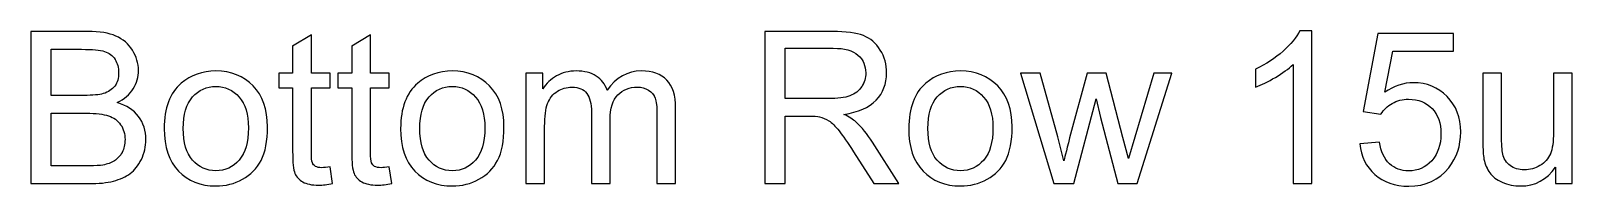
# Model space of a CAD drawing. Header units: millimetres. Extents: x -742 to 1487, y -1115 to 638.
# Drawn here: x 349.5 to 441.6, y -566 to -556.7 of the extents above; entities that cross this region are included whole.
import ezdxf

# ---------------------------------------------------------------- set-up
doc = ezdxf.new("R2010")
doc.units = ezdxf.units.MM
doc.layers.add('Layer 1', color=7, linetype='CONTINUOUS')

msp = doc.modelspace()

# ---------------------------------------------------------------- linework, layer by layer
at = {"layer": 'Layer 1', "color": 250}
for points, knots in [([(349.544, -565.805), (349.544, -565.805), (349.544, -556.712), (349.544, -556.712), (349.544, -556.712), (349.544, -556.712), (352.956, -556.712), (352.956, -556.712), (352.956, -556.712), (353.65, -556.712), (354.207, -556.803), (354.628, -556.987), (354.628, -556.987), (355.047, -557.171), (355.375, -557.455), (355.613, -557.838), (355.613, -557.838), (355.852, -558.219), (355.97, -558.619), (355.97, -559.038), (355.97, -559.038), (355.97, -559.426), (355.864, -559.792), (355.655, -560.135), (355.655, -560.135), (355.445, -560.478), (355.128, -560.755), (354.702, -560.967), (354.702, -560.967), (355.253, -561.128), (355.676, -561.403), (355.97, -561.792), (355.97, -561.792), (356.267, -562.179), (356.415, -562.639), (356.415, -563.168), (356.415, -563.168), (356.415, -563.596), (356.324, -563.991), (356.144, -564.358), (356.144, -564.358), (355.964, -564.724), (355.742, -565.005), (355.477, -565.204), (355.477, -565.204), (355.212, -565.401), (354.88, -565.551), (354.482, -565.653), (354.482, -565.653), (354.082, -565.755), (353.593, -565.805), (353.013, -565.805), (353.013, -565.805), (353.013, -565.805), (349.544, -565.805), (349.544, -565.805)], [0, 0, 0, 0, 0.066667, 0.066667, 0.066667, 0.066667, 0.133333, 0.133333, 0.133333, 0.133333, 0.2, 0.2, 0.2, 0.2, 0.266667, 0.266667, 0.266667, 0.266667, 0.333333, 0.333333, 0.333333, 0.333333, 0.4, 0.4, 0.4, 0.4, 0.466667, 0.466667, 0.466667, 0.466667, 0.533333, 0.533333, 0.533333, 0.533333, 0.6, 0.6, 0.6, 0.6, 0.666667, 0.666667, 0.666667, 0.666667, 0.733333, 0.733333, 0.733333, 0.733333, 0.8, 0.8, 0.8, 0.8, 0.866667, 0.866667, 0.866667, 0.866667, 1, 1, 1, 1]), ([(393.382, -565.805), (393.382, -565.805), (393.382, -556.712), (393.382, -556.712), (393.382, -556.712), (393.382, -556.712), (397.412, -556.712), (397.412, -556.712), (397.412, -556.712), (398.223, -556.712), (398.839, -556.795), (399.26, -556.958), (399.26, -556.958), (399.682, -557.121), (400.018, -557.409), (400.27, -557.821), (400.27, -557.821), (400.522, -558.234), (400.647, -558.691), (400.647, -559.191), (400.647, -559.191), (400.647, -559.836), (400.437, -560.38), (400.02, -560.823), (400.02, -560.823), (399.603, -561.265), (398.96, -561.544), (398.088, -561.665), (398.088, -561.665), (398.407, -561.818), (398.649, -561.97), (398.814, -562.118), (398.814, -562.118), (399.165, -562.44), (399.497, -562.844), (399.809, -563.329), (399.809, -563.329), (399.809, -563.329), (401.381, -565.805), (401.381, -565.805), (401.381, -565.805), (401.381, -565.805), (399.878, -565.805), (399.878, -565.805), (399.878, -565.805), (399.878, -565.805), (398.676, -563.913), (398.676, -563.913), (398.676, -563.913), (398.327, -563.365), (398.037, -562.948), (397.81, -562.658), (397.81, -562.658), (397.582, -562.368), (397.379, -562.167), (397.199, -562.05), (397.199, -562.05), (397.021, -561.936), (396.837, -561.856), (396.65, -561.809), (396.65, -561.809), (396.515, -561.782), (396.293, -561.767), (395.982, -561.767), (395.982, -561.767), (395.982, -561.767), (394.589, -561.767), (394.589, -561.767), (394.589, -561.767), (394.589, -561.767), (394.589, -565.805), (394.589, -565.805), (394.589, -565.805), (394.589, -565.805), (393.382, -565.805), (393.382, -565.805)], [0, 0, 0, 0, 0.05, 0.05, 0.05, 0.05, 0.1, 0.1, 0.1, 0.1, 0.15, 0.15, 0.15, 0.15, 0.2, 0.2, 0.2, 0.2, 0.25, 0.25, 0.25, 0.25, 0.3, 0.3, 0.3, 0.3, 0.35, 0.35, 0.35, 0.35, 0.4, 0.4, 0.4, 0.4, 0.45, 0.45, 0.45, 0.45, 0.5, 0.5, 0.5, 0.5, 0.55, 0.55, 0.55, 0.55, 0.6, 0.6, 0.6, 0.6, 0.65, 0.65, 0.65, 0.65, 0.7, 0.7, 0.7, 0.7, 0.75, 0.75, 0.75, 0.75, 0.8, 0.8, 0.8, 0.8, 0.85, 0.85, 0.85, 0.85, 0.9, 0.9, 0.9, 0.9, 1, 1, 1, 1]), ([(426.038, -565.805), (426.038, -565.805), (424.921, -565.805), (424.921, -565.805), (424.921, -565.805), (424.921, -565.805), (424.921, -558.689), (424.921, -558.689), (424.921, -558.689), (424.652, -558.947), (424.298, -559.203), (423.862, -559.46), (423.862, -559.46), (423.426, -559.716), (423.033, -559.908), (422.685, -560.035), (422.685, -560.035), (422.685, -560.035), (422.685, -558.956), (422.685, -558.956), (422.685, -558.956), (423.31, -558.664), (423.856, -558.308), (424.324, -557.889), (424.324, -557.889), (424.792, -557.472), (425.124, -557.068), (425.319, -556.674), (425.319, -556.674), (425.319, -556.674), (426.038, -556.674), (426.038, -556.674), (426.038, -556.674), (426.038, -556.674), (426.038, -565.805), (426.038, -565.805)], [0, 0, 0, 0, 0.1, 0.1, 0.1, 0.1, 0.2, 0.2, 0.2, 0.2, 0.3, 0.3, 0.3, 0.3, 0.4, 0.4, 0.4, 0.4, 0.5, 0.5, 0.5, 0.5, 0.6, 0.6, 0.6, 0.6, 0.7, 0.7, 0.7, 0.7, 0.8, 0.8, 0.8, 0.8, 1, 1, 1, 1]), ([(428.911, -563.418), (428.911, -563.418), (430.079, -563.329), (430.079, -563.329), (430.079, -563.329), (430.166, -563.898), (430.367, -564.326), (430.68, -564.614), (430.68, -564.614), (430.993, -564.899), (431.376, -565.043), (431.827, -565.043), (431.827, -565.043), (432.371, -565.043), (432.826, -564.84), (433.197, -564.436), (433.197, -564.436), (433.565, -564.029), (433.749, -563.492), (433.749, -562.823), (433.749, -562.823), (433.749, -562.186), (433.574, -561.684), (433.22, -561.316), (433.22, -561.316), (432.867, -560.948), (432.399, -560.763), (431.817, -560.763), (431.817, -560.763), (431.455, -560.763), (431.131, -560.846), (430.843, -561.011), (430.843, -561.011), (430.557, -561.176), (430.333, -561.39), (430.168, -561.652), (430.168, -561.652), (430.168, -561.652), (429.114, -561.5), (429.114, -561.5), (429.114, -561.5), (429.114, -561.5), (429.99, -556.826), (429.99, -556.826), (429.99, -556.826), (429.99, -556.826), (434.499, -556.826), (434.499, -556.826), (434.499, -556.826), (434.499, -556.826), (434.499, -557.893), (434.499, -557.893), (434.499, -557.893), (434.499, -557.893), (430.881, -557.893), (430.881, -557.893), (430.881, -557.893), (430.881, -557.893), (430.396, -560.346), (430.396, -560.346), (430.396, -560.346), (430.94, -559.963), (431.512, -559.773), (432.109, -559.773), (432.109, -559.773), (432.9, -559.773), (433.569, -560.048), (434.113, -560.598), (434.113, -560.598), (434.657, -561.149), (434.93, -561.856), (434.93, -562.719), (434.93, -562.719), (434.93, -563.543), (434.691, -564.254), (434.213, -564.853), (434.213, -564.853), (433.631, -565.589), (432.835, -565.958), (431.827, -565.958), (431.827, -565.958), (431.002, -565.958), (430.329, -565.725), (429.806, -565.261), (429.806, -565.261), (429.283, -564.798), (428.985, -564.184), (428.911, -563.418)], [0, 0, 0, 0, 0.043478, 0.043478, 0.043478, 0.043478, 0.086957, 0.086957, 0.086957, 0.086957, 0.130435, 0.130435, 0.130435, 0.130435, 0.173913, 0.173913, 0.173913, 0.173913, 0.217391, 0.217391, 0.217391, 0.217391, 0.26087, 0.26087, 0.26087, 0.26087, 0.304348, 0.304348, 0.304348, 0.304348, 0.347826, 0.347826, 0.347826, 0.347826, 0.391304, 0.391304, 0.391304, 0.391304, 0.434783, 0.434783, 0.434783, 0.434783, 0.478261, 0.478261, 0.478261, 0.478261, 0.521739, 0.521739, 0.521739, 0.521739, 0.565217, 0.565217, 0.565217, 0.565217, 0.608696, 0.608696, 0.608696, 0.608696, 0.652174, 0.652174, 0.652174, 0.652174, 0.695652, 0.695652, 0.695652, 0.695652, 0.73913, 0.73913, 0.73913, 0.73913, 0.782609, 0.782609, 0.782609, 0.782609, 0.826087, 0.826087, 0.826087, 0.826087, 0.869565, 0.869565, 0.869565, 0.869565, 0.913043, 0.913043, 0.913043, 0.913043, 1, 1, 1, 1]), ([(350.751, -560.535), (350.751, -560.535), (352.717, -560.535), (352.717, -560.535), (352.717, -560.535), (353.25, -560.535), (353.633, -560.499), (353.864, -560.429), (353.864, -560.429), (354.171, -560.338), (354.402, -560.186), (354.556, -559.974), (354.556, -559.974), (354.711, -559.762), (354.789, -559.498), (354.789, -559.178), (354.789, -559.178), (354.789, -558.875), (354.717, -558.609), (354.571, -558.38), (354.571, -558.38), (354.427, -558.149), (354.22, -557.991), (353.951, -557.906), (353.951, -557.906), (353.682, -557.821), (353.221, -557.779), (352.569, -557.779), (352.569, -557.779), (352.569, -557.779), (350.751, -557.779), (350.751, -557.779), (350.751, -557.779), (350.751, -557.779), (350.751, -560.535), (350.751, -560.535)], [0, 0, 0, 0, 0.1, 0.1, 0.1, 0.1, 0.2, 0.2, 0.2, 0.2, 0.3, 0.3, 0.3, 0.3, 0.4, 0.4, 0.4, 0.4, 0.5, 0.5, 0.5, 0.5, 0.6, 0.6, 0.6, 0.6, 0.7, 0.7, 0.7, 0.7, 0.8, 0.8, 0.8, 0.8, 1, 1, 1, 1]), ([(367.415, -564.808), (367.415, -564.808), (367.567, -565.795), (367.567, -565.795), (367.567, -565.795), (367.254, -565.86), (366.973, -565.894), (366.727, -565.894), (366.727, -565.894), (366.323, -565.894), (366.01, -565.831), (365.785, -565.702), (365.785, -565.702), (365.563, -565.573), (365.406, -565.405), (365.315, -565.196), (365.315, -565.196), (365.224, -564.986), (365.18, -564.546), (365.18, -563.875), (365.18, -563.875), (365.18, -563.875), (365.18, -560.078), (365.18, -560.078), (365.18, -560.078), (365.18, -560.078), (364.354, -560.078), (364.354, -560.078), (364.354, -560.078), (364.354, -560.078), (364.354, -559.214), (364.354, -559.214), (364.354, -559.214), (364.354, -559.214), (365.18, -559.214), (365.18, -559.214), (365.18, -559.214), (365.18, -559.214), (365.18, -557.584), (365.18, -557.584), (365.18, -557.584), (365.18, -557.584), (366.297, -556.913), (366.297, -556.913), (366.297, -556.913), (366.297, -556.913), (366.297, -559.214), (366.297, -559.214), (366.297, -559.214), (366.297, -559.214), (367.415, -559.214), (367.415, -559.214), (367.415, -559.214), (367.415, -559.214), (367.415, -560.078), (367.415, -560.078), (367.415, -560.078), (367.415, -560.078), (366.297, -560.078), (366.297, -560.078), (366.297, -560.078), (366.297, -560.078), (366.297, -563.938), (366.297, -563.938), (366.297, -563.938), (366.297, -564.258), (366.317, -564.463), (366.357, -564.554), (366.357, -564.554), (366.395, -564.645), (366.458, -564.717), (366.547, -564.772), (366.547, -564.772), (366.636, -564.825), (366.763, -564.853), (366.928, -564.853), (366.928, -564.853), (367.051, -564.853), (367.214, -564.838), (367.415, -564.808)], [0, 0, 0, 0, 0.047619, 0.047619, 0.047619, 0.047619, 0.095238, 0.095238, 0.095238, 0.095238, 0.142857, 0.142857, 0.142857, 0.142857, 0.190476, 0.190476, 0.190476, 0.190476, 0.238095, 0.238095, 0.238095, 0.238095, 0.285714, 0.285714, 0.285714, 0.285714, 0.333333, 0.333333, 0.333333, 0.333333, 0.380952, 0.380952, 0.380952, 0.380952, 0.428571, 0.428571, 0.428571, 0.428571, 0.47619, 0.47619, 0.47619, 0.47619, 0.52381, 0.52381, 0.52381, 0.52381, 0.571429, 0.571429, 0.571429, 0.571429, 0.619048, 0.619048, 0.619048, 0.619048, 0.666667, 0.666667, 0.666667, 0.666667, 0.714286, 0.714286, 0.714286, 0.714286, 0.761905, 0.761905, 0.761905, 0.761905, 0.809524, 0.809524, 0.809524, 0.809524, 0.857143, 0.857143, 0.857143, 0.857143, 0.904762, 0.904762, 0.904762, 0.904762, 1, 1, 1, 1]), ([(370.944, -564.808), (370.944, -564.808), (371.096, -565.795), (371.096, -565.795), (371.096, -565.795), (370.783, -565.86), (370.501, -565.894), (370.256, -565.894), (370.256, -565.894), (369.851, -565.894), (369.538, -565.831), (369.314, -565.702), (369.314, -565.702), (369.091, -565.573), (368.935, -565.405), (368.844, -565.196), (368.844, -565.196), (368.753, -564.986), (368.708, -564.546), (368.708, -563.875), (368.708, -563.875), (368.708, -563.875), (368.708, -560.078), (368.708, -560.078), (368.708, -560.078), (368.708, -560.078), (367.883, -560.078), (367.883, -560.078), (367.883, -560.078), (367.883, -560.078), (367.883, -559.214), (367.883, -559.214), (367.883, -559.214), (367.883, -559.214), (368.708, -559.214), (368.708, -559.214), (368.708, -559.214), (368.708, -559.214), (368.708, -557.584), (368.708, -557.584), (368.708, -557.584), (368.708, -557.584), (369.826, -556.913), (369.826, -556.913), (369.826, -556.913), (369.826, -556.913), (369.826, -559.214), (369.826, -559.214), (369.826, -559.214), (369.826, -559.214), (370.944, -559.214), (370.944, -559.214), (370.944, -559.214), (370.944, -559.214), (370.944, -560.078), (370.944, -560.078), (370.944, -560.078), (370.944, -560.078), (369.826, -560.078), (369.826, -560.078), (369.826, -560.078), (369.826, -560.078), (369.826, -563.938), (369.826, -563.938), (369.826, -563.938), (369.826, -564.258), (369.845, -564.463), (369.885, -564.554), (369.885, -564.554), (369.923, -564.645), (369.987, -564.717), (370.076, -564.772), (370.076, -564.772), (370.165, -564.825), (370.292, -564.853), (370.457, -564.853), (370.457, -564.853), (370.579, -564.853), (370.742, -564.838), (370.944, -564.808)], [0, 0, 0, 0, 0.047619, 0.047619, 0.047619, 0.047619, 0.095238, 0.095238, 0.095238, 0.095238, 0.142857, 0.142857, 0.142857, 0.142857, 0.190476, 0.190476, 0.190476, 0.190476, 0.238095, 0.238095, 0.238095, 0.238095, 0.285714, 0.285714, 0.285714, 0.285714, 0.333333, 0.333333, 0.333333, 0.333333, 0.380952, 0.380952, 0.380952, 0.380952, 0.428571, 0.428571, 0.428571, 0.428571, 0.47619, 0.47619, 0.47619, 0.47619, 0.52381, 0.52381, 0.52381, 0.52381, 0.571429, 0.571429, 0.571429, 0.571429, 0.619048, 0.619048, 0.619048, 0.619048, 0.666667, 0.666667, 0.666667, 0.666667, 0.714286, 0.714286, 0.714286, 0.714286, 0.761905, 0.761905, 0.761905, 0.761905, 0.809524, 0.809524, 0.809524, 0.809524, 0.857143, 0.857143, 0.857143, 0.857143, 0.904762, 0.904762, 0.904762, 0.904762, 1, 1, 1, 1]), ([(394.589, -560.725), (394.589, -560.725), (397.171, -560.725), (397.171, -560.725), (397.171, -560.725), (397.722, -560.725), (398.149, -560.668), (398.458, -560.554), (398.458, -560.554), (398.767, -560.442), (399.002, -560.26), (399.161, -560.008), (399.161, -560.008), (399.322, -559.758), (399.402, -559.487), (399.402, -559.193), (399.402, -559.193), (399.402, -558.763), (399.248, -558.408), (398.936, -558.13), (398.936, -558.13), (398.625, -557.853), (398.134, -557.715), (397.463, -557.715), (397.463, -557.715), (397.463, -557.715), (394.589, -557.715), (394.589, -557.715), (394.589, -557.715), (394.589, -557.715), (394.589, -560.725), (394.589, -560.725)], [0, 0, 0, 0, 0.111111, 0.111111, 0.111111, 0.111111, 0.222222, 0.222222, 0.222222, 0.222222, 0.333333, 0.333333, 0.333333, 0.333333, 0.444444, 0.444444, 0.444444, 0.444444, 0.555556, 0.555556, 0.555556, 0.555556, 0.666667, 0.666667, 0.666667, 0.666667, 0.777778, 0.777778, 0.777778, 0.777778, 1, 1, 1, 1]), ([(357.507, -562.51), (357.507, -561.293), (357.846, -560.391), (358.525, -559.805), (358.525, -559.805), (359.09, -559.318), (359.782, -559.074), (360.597, -559.074), (360.597, -559.074), (361.501, -559.074), (362.242, -559.371), (362.818, -559.963), (362.818, -559.963), (363.391, -560.554), (363.679, -561.373), (363.679, -562.417), (363.679, -562.417), (363.679, -563.263), (363.552, -563.928), (363.298, -564.413), (363.298, -564.413), (363.044, -564.897), (362.674, -565.274), (362.187, -565.543), (362.187, -565.543), (361.702, -565.812), (361.171, -565.945), (360.597, -565.945), (360.597, -565.945), (359.674, -565.945), (358.929, -565.651), (358.36, -565.06), (358.36, -565.06), (357.791, -564.47), (357.507, -563.619), (357.507, -562.51)], [0, 0, 0, 0, 0.1, 0.1, 0.1, 0.1, 0.2, 0.2, 0.2, 0.2, 0.3, 0.3, 0.3, 0.3, 0.4, 0.4, 0.4, 0.4, 0.5, 0.5, 0.5, 0.5, 0.6, 0.6, 0.6, 0.6, 0.7, 0.7, 0.7, 0.7, 0.8, 0.8, 0.8, 0.8, 1, 1, 1, 1]), ([(371.627, -562.51), (371.627, -561.293), (371.966, -560.391), (372.645, -559.805), (372.645, -559.805), (373.211, -559.318), (373.903, -559.074), (374.718, -559.074), (374.718, -559.074), (375.621, -559.074), (376.362, -559.371), (376.938, -559.963), (376.938, -559.963), (377.512, -560.554), (377.799, -561.373), (377.799, -562.417), (377.799, -562.417), (377.799, -563.263), (377.672, -563.928), (377.418, -564.413), (377.418, -564.413), (377.164, -564.897), (376.794, -565.274), (376.307, -565.543), (376.307, -565.543), (375.822, -565.812), (375.291, -565.945), (374.718, -565.945), (374.718, -565.945), (373.795, -565.945), (373.05, -565.651), (372.48, -565.06), (372.48, -565.06), (371.911, -564.47), (371.627, -563.619), (371.627, -562.51)], [0, 0, 0, 0, 0.1, 0.1, 0.1, 0.1, 0.2, 0.2, 0.2, 0.2, 0.3, 0.3, 0.3, 0.3, 0.4, 0.4, 0.4, 0.4, 0.5, 0.5, 0.5, 0.5, 0.6, 0.6, 0.6, 0.6, 0.7, 0.7, 0.7, 0.7, 0.8, 0.8, 0.8, 0.8, 1, 1, 1, 1]), ([(379.11, -565.805), (379.11, -565.805), (379.11, -559.214), (379.11, -559.214), (379.11, -559.214), (379.11, -559.214), (380.113, -559.214), (380.113, -559.214), (380.113, -559.214), (380.113, -559.214), (380.113, -560.145), (380.113, -560.145), (380.113, -560.145), (380.318, -559.824), (380.593, -559.563), (380.936, -559.369), (380.936, -559.369), (381.279, -559.172), (381.669, -559.074), (382.107, -559.074), (382.107, -559.074), (382.594, -559.074), (382.994, -559.176), (383.305, -559.377), (383.305, -559.377), (383.616, -559.58), (383.836, -559.862), (383.963, -560.226), (383.963, -560.226), (384.488, -559.457), (385.168, -559.074), (386.006, -559.074), (386.006, -559.074), (386.662, -559.074), (387.168, -559.254), (387.519, -559.616), (387.519, -559.616), (387.873, -559.978), (388.05, -560.535), (388.05, -561.286), (388.05, -561.286), (388.05, -561.286), (388.05, -565.805), (388.05, -565.805), (388.05, -565.805), (388.05, -565.805), (386.933, -565.805), (386.933, -565.805), (386.933, -565.805), (386.933, -565.805), (386.933, -561.657), (386.933, -561.657), (386.933, -561.657), (386.933, -561.212), (386.895, -560.89), (386.823, -560.694), (386.823, -560.694), (386.751, -560.497), (386.62, -560.34), (386.427, -560.219), (386.427, -560.219), (386.236, -560.099), (386.012, -560.04), (385.756, -560.04), (385.756, -560.04), (385.29, -560.04), (384.905, -560.194), (384.598, -560.501), (384.598, -560.501), (384.291, -560.81), (384.139, -561.303), (384.139, -561.981), (384.139, -561.981), (384.139, -561.981), (384.139, -565.805), (384.139, -565.805), (384.139, -565.805), (384.139, -565.805), (383.021, -565.805), (383.021, -565.805), (383.021, -565.805), (383.021, -565.805), (383.021, -561.528), (383.021, -561.528), (383.021, -561.528), (383.021, -561.032), (382.93, -560.66), (382.748, -560.412), (382.748, -560.412), (382.566, -560.164), (382.268, -560.04), (381.855, -560.04), (381.855, -560.04), (381.542, -560.04), (381.252, -560.122), (380.985, -560.287), (380.985, -560.287), (380.718, -560.452), (380.526, -560.694), (380.405, -561.013), (380.405, -561.013), (380.287, -561.331), (380.227, -561.79), (380.227, -562.389), (380.227, -562.389), (380.227, -562.389), (380.227, -565.805), (380.227, -565.805), (380.227, -565.805), (380.227, -565.805), (379.11, -565.805), (379.11, -565.805)], [0, 0, 0, 0, 0.034483, 0.034483, 0.034483, 0.034483, 0.068966, 0.068966, 0.068966, 0.068966, 0.103448, 0.103448, 0.103448, 0.103448, 0.137931, 0.137931, 0.137931, 0.137931, 0.172414, 0.172414, 0.172414, 0.172414, 0.206897, 0.206897, 0.206897, 0.206897, 0.241379, 0.241379, 0.241379, 0.241379, 0.275862, 0.275862, 0.275862, 0.275862, 0.310345, 0.310345, 0.310345, 0.310345, 0.344828, 0.344828, 0.344828, 0.344828, 0.37931, 0.37931, 0.37931, 0.37931, 0.413793, 0.413793, 0.413793, 0.413793, 0.448276, 0.448276, 0.448276, 0.448276, 0.482759, 0.482759, 0.482759, 0.482759, 0.517241, 0.517241, 0.517241, 0.517241, 0.551724, 0.551724, 0.551724, 0.551724, 0.586207, 0.586207, 0.586207, 0.586207, 0.62069, 0.62069, 0.62069, 0.62069, 0.655172, 0.655172, 0.655172, 0.655172, 0.689655, 0.689655, 0.689655, 0.689655, 0.724138, 0.724138, 0.724138, 0.724138, 0.758621, 0.758621, 0.758621, 0.758621, 0.793103, 0.793103, 0.793103, 0.793103, 0.827586, 0.827586, 0.827586, 0.827586, 0.862069, 0.862069, 0.862069, 0.862069, 0.896552, 0.896552, 0.896552, 0.896552, 0.931034, 0.931034, 0.931034, 0.931034, 1, 1, 1, 1]), ([(401.97, -562.51), (401.97, -561.293), (402.308, -560.391), (402.988, -559.805), (402.988, -559.805), (403.553, -559.318), (404.245, -559.074), (405.06, -559.074), (405.06, -559.074), (405.964, -559.074), (406.705, -559.371), (407.28, -559.963), (407.28, -559.963), (407.854, -560.554), (408.142, -561.373), (408.142, -562.417), (408.142, -562.417), (408.142, -563.263), (408.015, -563.928), (407.761, -564.413), (407.761, -564.413), (407.507, -564.897), (407.136, -565.274), (406.65, -565.543), (406.65, -565.543), (406.165, -565.812), (405.634, -565.945), (405.06, -565.945), (405.06, -565.945), (404.137, -565.945), (403.392, -565.651), (402.823, -565.06), (402.823, -565.06), (402.253, -564.47), (401.97, -563.619), (401.97, -562.51)], [0, 0, 0, 0, 0.1, 0.1, 0.1, 0.1, 0.2, 0.2, 0.2, 0.2, 0.3, 0.3, 0.3, 0.3, 0.4, 0.4, 0.4, 0.4, 0.5, 0.5, 0.5, 0.5, 0.6, 0.6, 0.6, 0.6, 0.7, 0.7, 0.7, 0.7, 0.8, 0.8, 0.8, 0.8, 1, 1, 1, 1]), ([(410.637, -565.805), (410.637, -565.805), (408.646, -559.214), (408.646, -559.214), (408.646, -559.214), (408.646, -559.214), (409.814, -559.214), (409.814, -559.214), (409.814, -559.214), (409.814, -559.214), (410.866, -563.018), (410.866, -563.018), (410.866, -563.018), (410.866, -563.018), (411.239, -564.434), (411.239, -564.434), (411.239, -564.434), (411.253, -564.364), (411.368, -563.911), (411.579, -563.075), (411.579, -563.075), (411.579, -563.075), (412.623, -559.214), (412.623, -559.214), (412.623, -559.214), (412.623, -559.214), (413.768, -559.214), (413.768, -559.214), (413.768, -559.214), (413.768, -559.214), (414.761, -563.041), (414.761, -563.041), (414.761, -563.041), (414.761, -563.041), (415.085, -564.296), (415.085, -564.296), (415.085, -564.296), (415.085, -564.296), (415.463, -563.024), (415.463, -563.024), (415.463, -563.024), (415.463, -563.024), (416.602, -559.214), (416.602, -559.214), (416.602, -559.214), (416.602, -559.214), (417.688, -559.214), (417.688, -559.214), (417.688, -559.214), (417.688, -559.214), (415.62, -565.805), (415.62, -565.805), (415.62, -565.805), (415.62, -565.805), (414.464, -565.805), (414.464, -565.805), (414.464, -565.805), (414.464, -565.805), (413.419, -561.862), (413.419, -561.862), (413.419, -561.862), (413.419, -561.862), (413.154, -560.734), (413.154, -560.734), (413.154, -560.734), (413.154, -560.734), (411.821, -565.805), (411.821, -565.805), (411.821, -565.805), (411.821, -565.805), (410.637, -565.805), (410.637, -565.805)], [0, 0, 0, 0, 0.052632, 0.052632, 0.052632, 0.052632, 0.105263, 0.105263, 0.105263, 0.105263, 0.157895, 0.157895, 0.157895, 0.157895, 0.210526, 0.210526, 0.210526, 0.210526, 0.263158, 0.263158, 0.263158, 0.263158, 0.315789, 0.315789, 0.315789, 0.315789, 0.368421, 0.368421, 0.368421, 0.368421, 0.421053, 0.421053, 0.421053, 0.421053, 0.473684, 0.473684, 0.473684, 0.473684, 0.526316, 0.526316, 0.526316, 0.526316, 0.578947, 0.578947, 0.578947, 0.578947, 0.631579, 0.631579, 0.631579, 0.631579, 0.684211, 0.684211, 0.684211, 0.684211, 0.736842, 0.736842, 0.736842, 0.736842, 0.789474, 0.789474, 0.789474, 0.789474, 0.842105, 0.842105, 0.842105, 0.842105, 0.894737, 0.894737, 0.894737, 0.894737, 1, 1, 1, 1]), ([(440.584, -565.805), (440.584, -565.805), (440.584, -564.825), (440.584, -564.825), (440.584, -564.825), (440.072, -565.573), (439.377, -565.945), (438.499, -565.945), (438.499, -565.945), (438.112, -565.945), (437.75, -565.871), (437.413, -565.723), (437.413, -565.723), (437.077, -565.573), (436.827, -565.386), (436.664, -565.162), (436.664, -565.162), (436.501, -564.935), (436.387, -564.66), (436.321, -564.334), (436.321, -564.334), (436.277, -564.114), (436.253, -563.767), (436.253, -563.293), (436.253, -563.293), (436.253, -563.293), (436.253, -559.214), (436.253, -559.214), (436.253, -559.214), (436.253, -559.214), (437.371, -559.214), (437.371, -559.214), (437.371, -559.214), (437.371, -559.214), (437.371, -562.861), (437.371, -562.861), (437.371, -562.861), (437.371, -563.443), (437.394, -563.837), (437.439, -564.038), (437.439, -564.038), (437.508, -564.332), (437.657, -564.561), (437.885, -564.728), (437.885, -564.728), (438.112, -564.895), (438.391, -564.98), (438.726, -564.98), (438.726, -564.98), (439.06, -564.98), (439.373, -564.895), (439.665, -564.724), (439.665, -564.724), (439.957, -564.552), (440.165, -564.317), (440.288, -564.023), (440.288, -564.023), (440.408, -563.729), (440.47, -563.299), (440.47, -562.738), (440.47, -562.738), (440.47, -562.738), (440.47, -559.214), (440.47, -559.214), (440.47, -559.214), (440.47, -559.214), (441.587, -559.214), (441.587, -559.214), (441.587, -559.214), (441.587, -559.214), (441.587, -565.805), (441.587, -565.805), (441.587, -565.805), (441.587, -565.805), (440.584, -565.805), (440.584, -565.805)], [0, 0, 0, 0, 0.05, 0.05, 0.05, 0.05, 0.1, 0.1, 0.1, 0.1, 0.15, 0.15, 0.15, 0.15, 0.2, 0.2, 0.2, 0.2, 0.25, 0.25, 0.25, 0.25, 0.3, 0.3, 0.3, 0.3, 0.35, 0.35, 0.35, 0.35, 0.4, 0.4, 0.4, 0.4, 0.45, 0.45, 0.45, 0.45, 0.5, 0.5, 0.5, 0.5, 0.55, 0.55, 0.55, 0.55, 0.6, 0.6, 0.6, 0.6, 0.65, 0.65, 0.65, 0.65, 0.7, 0.7, 0.7, 0.7, 0.75, 0.75, 0.75, 0.75, 0.8, 0.8, 0.8, 0.8, 0.85, 0.85, 0.85, 0.85, 0.9, 0.9, 0.9, 0.9, 1, 1, 1, 1]), ([(358.65, -562.512), (358.65, -563.354), (358.834, -563.985), (359.202, -564.402), (359.202, -564.402), (359.573, -564.821), (360.036, -565.031), (360.597, -565.031), (360.597, -565.031), (361.152, -565.031), (361.613, -564.821), (361.984, -564.4), (361.984, -564.4), (362.352, -563.979), (362.536, -563.337), (362.536, -562.476), (362.536, -562.476), (362.536, -561.663), (362.35, -561.047), (361.979, -560.63), (361.979, -560.63), (361.609, -560.211), (361.148, -560.001), (360.597, -560.001), (360.597, -560.001), (360.036, -560.001), (359.573, -560.209), (359.202, -560.626), (359.202, -560.626), (358.834, -561.043), (358.65, -561.671), (358.65, -562.512)], [0, 0, 0, 0, 0.111111, 0.111111, 0.111111, 0.111111, 0.222222, 0.222222, 0.222222, 0.222222, 0.333333, 0.333333, 0.333333, 0.333333, 0.444444, 0.444444, 0.444444, 0.444444, 0.555556, 0.555556, 0.555556, 0.555556, 0.666667, 0.666667, 0.666667, 0.666667, 0.777778, 0.777778, 0.777778, 0.777778, 1, 1, 1, 1]), ([(372.77, -562.512), (372.77, -563.354), (372.954, -563.985), (373.323, -564.402), (373.323, -564.402), (373.693, -564.821), (374.157, -565.031), (374.718, -565.031), (374.718, -565.031), (375.272, -565.031), (375.734, -564.821), (376.104, -564.4), (376.104, -564.4), (376.472, -563.979), (376.656, -563.337), (376.656, -562.476), (376.656, -562.476), (376.656, -561.663), (376.47, -561.047), (376.1, -560.63), (376.1, -560.63), (375.729, -560.211), (375.268, -560.001), (374.718, -560.001), (374.718, -560.001), (374.157, -560.001), (373.693, -560.209), (373.323, -560.626), (373.323, -560.626), (372.954, -561.043), (372.77, -561.671), (372.77, -562.512)], [0, 0, 0, 0, 0.111111, 0.111111, 0.111111, 0.111111, 0.222222, 0.222222, 0.222222, 0.222222, 0.333333, 0.333333, 0.333333, 0.333333, 0.444444, 0.444444, 0.444444, 0.444444, 0.555556, 0.555556, 0.555556, 0.555556, 0.666667, 0.666667, 0.666667, 0.666667, 0.777778, 0.777778, 0.777778, 0.777778, 1, 1, 1, 1]), ([(403.113, -562.512), (403.113, -563.354), (403.297, -563.985), (403.665, -564.402), (403.665, -564.402), (404.036, -564.821), (404.499, -565.031), (405.06, -565.031), (405.06, -565.031), (405.615, -565.031), (406.076, -564.821), (406.446, -564.4), (406.446, -564.4), (406.815, -563.979), (406.999, -563.337), (406.999, -562.476), (406.999, -562.476), (406.999, -561.663), (406.813, -561.047), (406.442, -560.63), (406.442, -560.63), (406.072, -560.211), (405.61, -560.001), (405.06, -560.001), (405.06, -560.001), (404.499, -560.001), (404.036, -560.209), (403.665, -560.626), (403.665, -560.626), (403.297, -561.043), (403.113, -561.671), (403.113, -562.512)], [0, 0, 0, 0, 0.111111, 0.111111, 0.111111, 0.111111, 0.222222, 0.222222, 0.222222, 0.222222, 0.333333, 0.333333, 0.333333, 0.333333, 0.444444, 0.444444, 0.444444, 0.444444, 0.555556, 0.555556, 0.555556, 0.555556, 0.666667, 0.666667, 0.666667, 0.666667, 0.777778, 0.777778, 0.777778, 0.777778, 1, 1, 1, 1]), ([(350.751, -564.739), (350.751, -564.739), (353.015, -564.739), (353.015, -564.739), (353.015, -564.739), (353.405, -564.739), (353.678, -564.724), (353.837, -564.694), (353.837, -564.694), (354.112, -564.645), (354.345, -564.563), (354.531, -564.446), (354.531, -564.446), (354.717, -564.33), (354.87, -564.161), (354.99, -563.938), (354.99, -563.938), (355.111, -563.716), (355.17, -563.46), (355.17, -563.17), (355.17, -563.17), (355.17, -562.829), (355.083, -562.535), (354.908, -562.283), (354.908, -562.283), (354.734, -562.031), (354.493, -561.856), (354.184, -561.754), (354.184, -561.754), (353.877, -561.652), (353.432, -561.602), (352.855, -561.602), (352.855, -561.602), (352.855, -561.602), (350.751, -561.602), (350.751, -561.602), (350.751, -561.602), (350.751, -561.602), (350.751, -564.739), (350.751, -564.739)], [0, 0, 0, 0, 0.090909, 0.090909, 0.090909, 0.090909, 0.181818, 0.181818, 0.181818, 0.181818, 0.272727, 0.272727, 0.272727, 0.272727, 0.363636, 0.363636, 0.363636, 0.363636, 0.454545, 0.454545, 0.454545, 0.454545, 0.545455, 0.545455, 0.545455, 0.545455, 0.636364, 0.636364, 0.636364, 0.636364, 0.727273, 0.727273, 0.727273, 0.727273, 0.818182, 0.818182, 0.818182, 0.818182, 1, 1, 1, 1])]:
    msp.add_open_spline(points, degree=3, knots=knots, dxfattribs=at)
at = {"layer": 'Layer 1', "color": 250, "lineweight": 9}
for points, knots in [([(349.544, -565.805), (349.544, -565.805), (349.544, -556.712), (349.544, -556.712), (349.544, -556.712), (349.544, -556.712), (352.956, -556.712), (352.956, -556.712), (352.956, -556.712), (353.65, -556.712), (354.207, -556.803), (354.628, -556.987), (354.628, -556.987), (355.047, -557.171), (355.375, -557.455), (355.613, -557.838), (355.613, -557.838), (355.852, -558.219), (355.97, -558.619), (355.97, -559.038), (355.97, -559.038), (355.97, -559.426), (355.864, -559.792), (355.655, -560.135), (355.655, -560.135), (355.445, -560.478), (355.128, -560.755), (354.702, -560.967), (354.702, -560.967), (355.253, -561.128), (355.676, -561.403), (355.97, -561.792), (355.97, -561.792), (356.267, -562.179), (356.415, -562.639), (356.415, -563.168), (356.415, -563.168), (356.415, -563.596), (356.324, -563.991), (356.144, -564.358), (356.144, -564.358), (355.964, -564.724), (355.742, -565.005), (355.477, -565.204), (355.477, -565.204), (355.212, -565.401), (354.88, -565.551), (354.482, -565.653), (354.482, -565.653), (354.082, -565.755), (353.593, -565.805), (353.013, -565.805), (353.013, -565.805), (353.013, -565.805), (349.544, -565.805), (349.544, -565.805)], [0, 0, 0, 0, 0.066667, 0.066667, 0.066667, 0.066667, 0.133333, 0.133333, 0.133333, 0.133333, 0.2, 0.2, 0.2, 0.2, 0.266667, 0.266667, 0.266667, 0.266667, 0.333333, 0.333333, 0.333333, 0.333333, 0.4, 0.4, 0.4, 0.4, 0.466667, 0.466667, 0.466667, 0.466667, 0.533333, 0.533333, 0.533333, 0.533333, 0.6, 0.6, 0.6, 0.6, 0.666667, 0.666667, 0.666667, 0.666667, 0.733333, 0.733333, 0.733333, 0.733333, 0.8, 0.8, 0.8, 0.8, 0.866667, 0.866667, 0.866667, 0.866667, 1, 1, 1, 1]), ([(393.382, -565.805), (393.382, -565.805), (393.382, -556.712), (393.382, -556.712), (393.382, -556.712), (393.382, -556.712), (397.412, -556.712), (397.412, -556.712), (397.412, -556.712), (398.223, -556.712), (398.839, -556.795), (399.26, -556.958), (399.26, -556.958), (399.682, -557.121), (400.018, -557.409), (400.27, -557.821), (400.27, -557.821), (400.522, -558.234), (400.647, -558.691), (400.647, -559.191), (400.647, -559.191), (400.647, -559.836), (400.437, -560.38), (400.02, -560.823), (400.02, -560.823), (399.603, -561.265), (398.96, -561.544), (398.088, -561.665), (398.088, -561.665), (398.407, -561.818), (398.649, -561.97), (398.814, -562.118), (398.814, -562.118), (399.165, -562.44), (399.497, -562.844), (399.809, -563.329), (399.809, -563.329), (399.809, -563.329), (401.381, -565.805), (401.381, -565.805), (401.381, -565.805), (401.381, -565.805), (399.878, -565.805), (399.878, -565.805), (399.878, -565.805), (399.878, -565.805), (398.676, -563.913), (398.676, -563.913), (398.676, -563.913), (398.327, -563.365), (398.037, -562.948), (397.81, -562.658), (397.81, -562.658), (397.582, -562.368), (397.379, -562.167), (397.199, -562.05), (397.199, -562.05), (397.021, -561.936), (396.837, -561.856), (396.65, -561.809), (396.65, -561.809), (396.515, -561.782), (396.293, -561.767), (395.982, -561.767), (395.982, -561.767), (395.982, -561.767), (394.589, -561.767), (394.589, -561.767), (394.589, -561.767), (394.589, -561.767), (394.589, -565.805), (394.589, -565.805), (394.589, -565.805), (394.589, -565.805), (393.382, -565.805), (393.382, -565.805)], [0, 0, 0, 0, 0.05, 0.05, 0.05, 0.05, 0.1, 0.1, 0.1, 0.1, 0.15, 0.15, 0.15, 0.15, 0.2, 0.2, 0.2, 0.2, 0.25, 0.25, 0.25, 0.25, 0.3, 0.3, 0.3, 0.3, 0.35, 0.35, 0.35, 0.35, 0.4, 0.4, 0.4, 0.4, 0.45, 0.45, 0.45, 0.45, 0.5, 0.5, 0.5, 0.5, 0.55, 0.55, 0.55, 0.55, 0.6, 0.6, 0.6, 0.6, 0.65, 0.65, 0.65, 0.65, 0.7, 0.7, 0.7, 0.7, 0.75, 0.75, 0.75, 0.75, 0.8, 0.8, 0.8, 0.8, 0.85, 0.85, 0.85, 0.85, 0.9, 0.9, 0.9, 0.9, 1, 1, 1, 1]), ([(426.038, -565.805), (426.038, -565.805), (424.921, -565.805), (424.921, -565.805), (424.921, -565.805), (424.921, -565.805), (424.921, -558.689), (424.921, -558.689), (424.921, -558.689), (424.652, -558.947), (424.298, -559.203), (423.862, -559.46), (423.862, -559.46), (423.426, -559.716), (423.033, -559.908), (422.685, -560.035), (422.685, -560.035), (422.685, -560.035), (422.685, -558.956), (422.685, -558.956), (422.685, -558.956), (423.31, -558.664), (423.856, -558.308), (424.324, -557.889), (424.324, -557.889), (424.792, -557.472), (425.124, -557.068), (425.319, -556.674), (425.319, -556.674), (425.319, -556.674), (426.038, -556.674), (426.038, -556.674), (426.038, -556.674), (426.038, -556.674), (426.038, -565.805), (426.038, -565.805)], [0, 0, 0, 0, 0.1, 0.1, 0.1, 0.1, 0.2, 0.2, 0.2, 0.2, 0.3, 0.3, 0.3, 0.3, 0.4, 0.4, 0.4, 0.4, 0.5, 0.5, 0.5, 0.5, 0.6, 0.6, 0.6, 0.6, 0.7, 0.7, 0.7, 0.7, 0.8, 0.8, 0.8, 0.8, 1, 1, 1, 1]), ([(428.911, -563.418), (428.911, -563.418), (430.079, -563.329), (430.079, -563.329), (430.079, -563.329), (430.166, -563.898), (430.367, -564.326), (430.68, -564.614), (430.68, -564.614), (430.993, -564.899), (431.376, -565.043), (431.827, -565.043), (431.827, -565.043), (432.371, -565.043), (432.826, -564.84), (433.197, -564.436), (433.197, -564.436), (433.565, -564.029), (433.749, -563.492), (433.749, -562.823), (433.749, -562.823), (433.749, -562.186), (433.574, -561.684), (433.22, -561.316), (433.22, -561.316), (432.867, -560.948), (432.399, -560.763), (431.817, -560.763), (431.817, -560.763), (431.455, -560.763), (431.131, -560.846), (430.843, -561.011), (430.843, -561.011), (430.557, -561.176), (430.333, -561.39), (430.168, -561.652), (430.168, -561.652), (430.168, -561.652), (429.114, -561.5), (429.114, -561.5), (429.114, -561.5), (429.114, -561.5), (429.99, -556.826), (429.99, -556.826), (429.99, -556.826), (429.99, -556.826), (434.499, -556.826), (434.499, -556.826), (434.499, -556.826), (434.499, -556.826), (434.499, -557.893), (434.499, -557.893), (434.499, -557.893), (434.499, -557.893), (430.881, -557.893), (430.881, -557.893), (430.881, -557.893), (430.881, -557.893), (430.396, -560.346), (430.396, -560.346), (430.396, -560.346), (430.94, -559.963), (431.512, -559.773), (432.109, -559.773), (432.109, -559.773), (432.9, -559.773), (433.569, -560.048), (434.113, -560.598), (434.113, -560.598), (434.657, -561.149), (434.93, -561.856), (434.93, -562.719), (434.93, -562.719), (434.93, -563.543), (434.691, -564.254), (434.213, -564.853), (434.213, -564.853), (433.631, -565.589), (432.835, -565.958), (431.827, -565.958), (431.827, -565.958), (431.002, -565.958), (430.329, -565.725), (429.806, -565.261), (429.806, -565.261), (429.283, -564.798), (428.985, -564.184), (428.911, -563.418)], [0, 0, 0, 0, 0.043478, 0.043478, 0.043478, 0.043478, 0.086957, 0.086957, 0.086957, 0.086957, 0.130435, 0.130435, 0.130435, 0.130435, 0.173913, 0.173913, 0.173913, 0.173913, 0.217391, 0.217391, 0.217391, 0.217391, 0.26087, 0.26087, 0.26087, 0.26087, 0.304348, 0.304348, 0.304348, 0.304348, 0.347826, 0.347826, 0.347826, 0.347826, 0.391304, 0.391304, 0.391304, 0.391304, 0.434783, 0.434783, 0.434783, 0.434783, 0.478261, 0.478261, 0.478261, 0.478261, 0.521739, 0.521739, 0.521739, 0.521739, 0.565217, 0.565217, 0.565217, 0.565217, 0.608696, 0.608696, 0.608696, 0.608696, 0.652174, 0.652174, 0.652174, 0.652174, 0.695652, 0.695652, 0.695652, 0.695652, 0.73913, 0.73913, 0.73913, 0.73913, 0.782609, 0.782609, 0.782609, 0.782609, 0.826087, 0.826087, 0.826087, 0.826087, 0.869565, 0.869565, 0.869565, 0.869565, 0.913043, 0.913043, 0.913043, 0.913043, 1, 1, 1, 1]), ([(350.751, -560.535), (350.751, -560.535), (352.717, -560.535), (352.717, -560.535), (352.717, -560.535), (353.25, -560.535), (353.633, -560.499), (353.864, -560.429), (353.864, -560.429), (354.171, -560.338), (354.402, -560.186), (354.556, -559.974), (354.556, -559.974), (354.711, -559.762), (354.789, -559.498), (354.789, -559.178), (354.789, -559.178), (354.789, -558.875), (354.717, -558.609), (354.571, -558.38), (354.571, -558.38), (354.427, -558.149), (354.22, -557.991), (353.951, -557.906), (353.951, -557.906), (353.682, -557.821), (353.221, -557.779), (352.569, -557.779), (352.569, -557.779), (352.569, -557.779), (350.751, -557.779), (350.751, -557.779), (350.751, -557.779), (350.751, -557.779), (350.751, -560.535), (350.751, -560.535)], [0, 0, 0, 0, 0.1, 0.1, 0.1, 0.1, 0.2, 0.2, 0.2, 0.2, 0.3, 0.3, 0.3, 0.3, 0.4, 0.4, 0.4, 0.4, 0.5, 0.5, 0.5, 0.5, 0.6, 0.6, 0.6, 0.6, 0.7, 0.7, 0.7, 0.7, 0.8, 0.8, 0.8, 0.8, 1, 1, 1, 1]), ([(367.415, -564.808), (367.415, -564.808), (367.567, -565.795), (367.567, -565.795), (367.567, -565.795), (367.254, -565.86), (366.973, -565.894), (366.727, -565.894), (366.727, -565.894), (366.323, -565.894), (366.01, -565.831), (365.785, -565.702), (365.785, -565.702), (365.563, -565.573), (365.406, -565.405), (365.315, -565.196), (365.315, -565.196), (365.224, -564.986), (365.18, -564.546), (365.18, -563.875), (365.18, -563.875), (365.18, -563.875), (365.18, -560.078), (365.18, -560.078), (365.18, -560.078), (365.18, -560.078), (364.354, -560.078), (364.354, -560.078), (364.354, -560.078), (364.354, -560.078), (364.354, -559.214), (364.354, -559.214), (364.354, -559.214), (364.354, -559.214), (365.18, -559.214), (365.18, -559.214), (365.18, -559.214), (365.18, -559.214), (365.18, -557.584), (365.18, -557.584), (365.18, -557.584), (365.18, -557.584), (366.297, -556.913), (366.297, -556.913), (366.297, -556.913), (366.297, -556.913), (366.297, -559.214), (366.297, -559.214), (366.297, -559.214), (366.297, -559.214), (367.415, -559.214), (367.415, -559.214), (367.415, -559.214), (367.415, -559.214), (367.415, -560.078), (367.415, -560.078), (367.415, -560.078), (367.415, -560.078), (366.297, -560.078), (366.297, -560.078), (366.297, -560.078), (366.297, -560.078), (366.297, -563.938), (366.297, -563.938), (366.297, -563.938), (366.297, -564.258), (366.317, -564.463), (366.357, -564.554), (366.357, -564.554), (366.395, -564.645), (366.458, -564.717), (366.547, -564.772), (366.547, -564.772), (366.636, -564.825), (366.763, -564.853), (366.928, -564.853), (366.928, -564.853), (367.051, -564.853), (367.214, -564.838), (367.415, -564.808)], [0, 0, 0, 0, 0.047619, 0.047619, 0.047619, 0.047619, 0.095238, 0.095238, 0.095238, 0.095238, 0.142857, 0.142857, 0.142857, 0.142857, 0.190476, 0.190476, 0.190476, 0.190476, 0.238095, 0.238095, 0.238095, 0.238095, 0.285714, 0.285714, 0.285714, 0.285714, 0.333333, 0.333333, 0.333333, 0.333333, 0.380952, 0.380952, 0.380952, 0.380952, 0.428571, 0.428571, 0.428571, 0.428571, 0.47619, 0.47619, 0.47619, 0.47619, 0.52381, 0.52381, 0.52381, 0.52381, 0.571429, 0.571429, 0.571429, 0.571429, 0.619048, 0.619048, 0.619048, 0.619048, 0.666667, 0.666667, 0.666667, 0.666667, 0.714286, 0.714286, 0.714286, 0.714286, 0.761905, 0.761905, 0.761905, 0.761905, 0.809524, 0.809524, 0.809524, 0.809524, 0.857143, 0.857143, 0.857143, 0.857143, 0.904762, 0.904762, 0.904762, 0.904762, 1, 1, 1, 1]), ([(370.944, -564.808), (370.944, -564.808), (371.096, -565.795), (371.096, -565.795), (371.096, -565.795), (370.783, -565.86), (370.501, -565.894), (370.256, -565.894), (370.256, -565.894), (369.851, -565.894), (369.538, -565.831), (369.314, -565.702), (369.314, -565.702), (369.091, -565.573), (368.935, -565.405), (368.844, -565.196), (368.844, -565.196), (368.753, -564.986), (368.708, -564.546), (368.708, -563.875), (368.708, -563.875), (368.708, -563.875), (368.708, -560.078), (368.708, -560.078), (368.708, -560.078), (368.708, -560.078), (367.883, -560.078), (367.883, -560.078), (367.883, -560.078), (367.883, -560.078), (367.883, -559.214), (367.883, -559.214), (367.883, -559.214), (367.883, -559.214), (368.708, -559.214), (368.708, -559.214), (368.708, -559.214), (368.708, -559.214), (368.708, -557.584), (368.708, -557.584), (368.708, -557.584), (368.708, -557.584), (369.826, -556.913), (369.826, -556.913), (369.826, -556.913), (369.826, -556.913), (369.826, -559.214), (369.826, -559.214), (369.826, -559.214), (369.826, -559.214), (370.944, -559.214), (370.944, -559.214), (370.944, -559.214), (370.944, -559.214), (370.944, -560.078), (370.944, -560.078), (370.944, -560.078), (370.944, -560.078), (369.826, -560.078), (369.826, -560.078), (369.826, -560.078), (369.826, -560.078), (369.826, -563.938), (369.826, -563.938), (369.826, -563.938), (369.826, -564.258), (369.845, -564.463), (369.885, -564.554), (369.885, -564.554), (369.923, -564.645), (369.987, -564.717), (370.076, -564.772), (370.076, -564.772), (370.165, -564.825), (370.292, -564.853), (370.457, -564.853), (370.457, -564.853), (370.579, -564.853), (370.742, -564.838), (370.944, -564.808)], [0, 0, 0, 0, 0.047619, 0.047619, 0.047619, 0.047619, 0.095238, 0.095238, 0.095238, 0.095238, 0.142857, 0.142857, 0.142857, 0.142857, 0.190476, 0.190476, 0.190476, 0.190476, 0.238095, 0.238095, 0.238095, 0.238095, 0.285714, 0.285714, 0.285714, 0.285714, 0.333333, 0.333333, 0.333333, 0.333333, 0.380952, 0.380952, 0.380952, 0.380952, 0.428571, 0.428571, 0.428571, 0.428571, 0.47619, 0.47619, 0.47619, 0.47619, 0.52381, 0.52381, 0.52381, 0.52381, 0.571429, 0.571429, 0.571429, 0.571429, 0.619048, 0.619048, 0.619048, 0.619048, 0.666667, 0.666667, 0.666667, 0.666667, 0.714286, 0.714286, 0.714286, 0.714286, 0.761905, 0.761905, 0.761905, 0.761905, 0.809524, 0.809524, 0.809524, 0.809524, 0.857143, 0.857143, 0.857143, 0.857143, 0.904762, 0.904762, 0.904762, 0.904762, 1, 1, 1, 1]), ([(394.589, -560.725), (394.589, -560.725), (397.171, -560.725), (397.171, -560.725), (397.171, -560.725), (397.722, -560.725), (398.149, -560.668), (398.458, -560.554), (398.458, -560.554), (398.767, -560.442), (399.002, -560.26), (399.161, -560.008), (399.161, -560.008), (399.322, -559.758), (399.402, -559.487), (399.402, -559.193), (399.402, -559.193), (399.402, -558.763), (399.248, -558.408), (398.936, -558.13), (398.936, -558.13), (398.625, -557.853), (398.134, -557.715), (397.463, -557.715), (397.463, -557.715), (397.463, -557.715), (394.589, -557.715), (394.589, -557.715), (394.589, -557.715), (394.589, -557.715), (394.589, -560.725), (394.589, -560.725)], [0, 0, 0, 0, 0.111111, 0.111111, 0.111111, 0.111111, 0.222222, 0.222222, 0.222222, 0.222222, 0.333333, 0.333333, 0.333333, 0.333333, 0.444444, 0.444444, 0.444444, 0.444444, 0.555556, 0.555556, 0.555556, 0.555556, 0.666667, 0.666667, 0.666667, 0.666667, 0.777778, 0.777778, 0.777778, 0.777778, 1, 1, 1, 1]), ([(357.507, -562.51), (357.507, -561.293), (357.846, -560.391), (358.525, -559.805), (358.525, -559.805), (359.09, -559.318), (359.782, -559.074), (360.597, -559.074), (360.597, -559.074), (361.501, -559.074), (362.242, -559.371), (362.818, -559.963), (362.818, -559.963), (363.391, -560.554), (363.679, -561.373), (363.679, -562.417), (363.679, -562.417), (363.679, -563.263), (363.552, -563.928), (363.298, -564.413), (363.298, -564.413), (363.044, -564.897), (362.674, -565.274), (362.187, -565.543), (362.187, -565.543), (361.702, -565.812), (361.171, -565.945), (360.597, -565.945), (360.597, -565.945), (359.674, -565.945), (358.929, -565.651), (358.36, -565.06), (358.36, -565.06), (357.791, -564.47), (357.507, -563.619), (357.507, -562.51)], [0, 0, 0, 0, 0.1, 0.1, 0.1, 0.1, 0.2, 0.2, 0.2, 0.2, 0.3, 0.3, 0.3, 0.3, 0.4, 0.4, 0.4, 0.4, 0.5, 0.5, 0.5, 0.5, 0.6, 0.6, 0.6, 0.6, 0.7, 0.7, 0.7, 0.7, 0.8, 0.8, 0.8, 0.8, 1, 1, 1, 1]), ([(371.627, -562.51), (371.627, -561.293), (371.966, -560.391), (372.645, -559.805), (372.645, -559.805), (373.211, -559.318), (373.903, -559.074), (374.718, -559.074), (374.718, -559.074), (375.621, -559.074), (376.362, -559.371), (376.938, -559.963), (376.938, -559.963), (377.512, -560.554), (377.799, -561.373), (377.799, -562.417), (377.799, -562.417), (377.799, -563.263), (377.672, -563.928), (377.418, -564.413), (377.418, -564.413), (377.164, -564.897), (376.794, -565.274), (376.307, -565.543), (376.307, -565.543), (375.822, -565.812), (375.291, -565.945), (374.718, -565.945), (374.718, -565.945), (373.795, -565.945), (373.05, -565.651), (372.48, -565.06), (372.48, -565.06), (371.911, -564.47), (371.627, -563.619), (371.627, -562.51)], [0, 0, 0, 0, 0.1, 0.1, 0.1, 0.1, 0.2, 0.2, 0.2, 0.2, 0.3, 0.3, 0.3, 0.3, 0.4, 0.4, 0.4, 0.4, 0.5, 0.5, 0.5, 0.5, 0.6, 0.6, 0.6, 0.6, 0.7, 0.7, 0.7, 0.7, 0.8, 0.8, 0.8, 0.8, 1, 1, 1, 1]), ([(379.11, -565.805), (379.11, -565.805), (379.11, -559.214), (379.11, -559.214), (379.11, -559.214), (379.11, -559.214), (380.113, -559.214), (380.113, -559.214), (380.113, -559.214), (380.113, -559.214), (380.113, -560.145), (380.113, -560.145), (380.113, -560.145), (380.318, -559.824), (380.593, -559.563), (380.936, -559.369), (380.936, -559.369), (381.279, -559.172), (381.669, -559.074), (382.107, -559.074), (382.107, -559.074), (382.594, -559.074), (382.994, -559.176), (383.305, -559.377), (383.305, -559.377), (383.616, -559.58), (383.836, -559.862), (383.963, -560.226), (383.963, -560.226), (384.488, -559.457), (385.168, -559.074), (386.006, -559.074), (386.006, -559.074), (386.662, -559.074), (387.168, -559.254), (387.519, -559.616), (387.519, -559.616), (387.873, -559.978), (388.05, -560.535), (388.05, -561.286), (388.05, -561.286), (388.05, -561.286), (388.05, -565.805), (388.05, -565.805), (388.05, -565.805), (388.05, -565.805), (386.933, -565.805), (386.933, -565.805), (386.933, -565.805), (386.933, -565.805), (386.933, -561.657), (386.933, -561.657), (386.933, -561.657), (386.933, -561.212), (386.895, -560.89), (386.823, -560.694), (386.823, -560.694), (386.751, -560.497), (386.62, -560.34), (386.427, -560.219), (386.427, -560.219), (386.236, -560.099), (386.012, -560.04), (385.756, -560.04), (385.756, -560.04), (385.29, -560.04), (384.905, -560.194), (384.598, -560.501), (384.598, -560.501), (384.291, -560.81), (384.139, -561.303), (384.139, -561.981), (384.139, -561.981), (384.139, -561.981), (384.139, -565.805), (384.139, -565.805), (384.139, -565.805), (384.139, -565.805), (383.021, -565.805), (383.021, -565.805), (383.021, -565.805), (383.021, -565.805), (383.021, -561.528), (383.021, -561.528), (383.021, -561.528), (383.021, -561.032), (382.93, -560.66), (382.748, -560.412), (382.748, -560.412), (382.566, -560.164), (382.268, -560.04), (381.855, -560.04), (381.855, -560.04), (381.542, -560.04), (381.252, -560.122), (380.985, -560.287), (380.985, -560.287), (380.718, -560.452), (380.526, -560.694), (380.405, -561.013), (380.405, -561.013), (380.287, -561.331), (380.227, -561.79), (380.227, -562.389), (380.227, -562.389), (380.227, -562.389), (380.227, -565.805), (380.227, -565.805), (380.227, -565.805), (380.227, -565.805), (379.11, -565.805), (379.11, -565.805)], [0, 0, 0, 0, 0.034483, 0.034483, 0.034483, 0.034483, 0.068966, 0.068966, 0.068966, 0.068966, 0.103448, 0.103448, 0.103448, 0.103448, 0.137931, 0.137931, 0.137931, 0.137931, 0.172414, 0.172414, 0.172414, 0.172414, 0.206897, 0.206897, 0.206897, 0.206897, 0.241379, 0.241379, 0.241379, 0.241379, 0.275862, 0.275862, 0.275862, 0.275862, 0.310345, 0.310345, 0.310345, 0.310345, 0.344828, 0.344828, 0.344828, 0.344828, 0.37931, 0.37931, 0.37931, 0.37931, 0.413793, 0.413793, 0.413793, 0.413793, 0.448276, 0.448276, 0.448276, 0.448276, 0.482759, 0.482759, 0.482759, 0.482759, 0.517241, 0.517241, 0.517241, 0.517241, 0.551724, 0.551724, 0.551724, 0.551724, 0.586207, 0.586207, 0.586207, 0.586207, 0.62069, 0.62069, 0.62069, 0.62069, 0.655172, 0.655172, 0.655172, 0.655172, 0.689655, 0.689655, 0.689655, 0.689655, 0.724138, 0.724138, 0.724138, 0.724138, 0.758621, 0.758621, 0.758621, 0.758621, 0.793103, 0.793103, 0.793103, 0.793103, 0.827586, 0.827586, 0.827586, 0.827586, 0.862069, 0.862069, 0.862069, 0.862069, 0.896552, 0.896552, 0.896552, 0.896552, 0.931034, 0.931034, 0.931034, 0.931034, 1, 1, 1, 1]), ([(401.97, -562.51), (401.97, -561.293), (402.308, -560.391), (402.988, -559.805), (402.988, -559.805), (403.553, -559.318), (404.245, -559.074), (405.06, -559.074), (405.06, -559.074), (405.964, -559.074), (406.705, -559.371), (407.28, -559.963), (407.28, -559.963), (407.854, -560.554), (408.142, -561.373), (408.142, -562.417), (408.142, -562.417), (408.142, -563.263), (408.015, -563.928), (407.761, -564.413), (407.761, -564.413), (407.507, -564.897), (407.136, -565.274), (406.65, -565.543), (406.65, -565.543), (406.165, -565.812), (405.634, -565.945), (405.06, -565.945), (405.06, -565.945), (404.137, -565.945), (403.392, -565.651), (402.823, -565.06), (402.823, -565.06), (402.253, -564.47), (401.97, -563.619), (401.97, -562.51)], [0, 0, 0, 0, 0.1, 0.1, 0.1, 0.1, 0.2, 0.2, 0.2, 0.2, 0.3, 0.3, 0.3, 0.3, 0.4, 0.4, 0.4, 0.4, 0.5, 0.5, 0.5, 0.5, 0.6, 0.6, 0.6, 0.6, 0.7, 0.7, 0.7, 0.7, 0.8, 0.8, 0.8, 0.8, 1, 1, 1, 1]), ([(410.637, -565.805), (410.637, -565.805), (408.646, -559.214), (408.646, -559.214), (408.646, -559.214), (408.646, -559.214), (409.814, -559.214), (409.814, -559.214), (409.814, -559.214), (409.814, -559.214), (410.866, -563.018), (410.866, -563.018), (410.866, -563.018), (410.866, -563.018), (411.239, -564.434), (411.239, -564.434), (411.239, -564.434), (411.253, -564.364), (411.368, -563.911), (411.579, -563.075), (411.579, -563.075), (411.579, -563.075), (412.623, -559.214), (412.623, -559.214), (412.623, -559.214), (412.623, -559.214), (413.768, -559.214), (413.768, -559.214), (413.768, -559.214), (413.768, -559.214), (414.761, -563.041), (414.761, -563.041), (414.761, -563.041), (414.761, -563.041), (415.085, -564.296), (415.085, -564.296), (415.085, -564.296), (415.085, -564.296), (415.463, -563.024), (415.463, -563.024), (415.463, -563.024), (415.463, -563.024), (416.602, -559.214), (416.602, -559.214), (416.602, -559.214), (416.602, -559.214), (417.688, -559.214), (417.688, -559.214), (417.688, -559.214), (417.688, -559.214), (415.62, -565.805), (415.62, -565.805), (415.62, -565.805), (415.62, -565.805), (414.464, -565.805), (414.464, -565.805), (414.464, -565.805), (414.464, -565.805), (413.419, -561.862), (413.419, -561.862), (413.419, -561.862), (413.419, -561.862), (413.154, -560.734), (413.154, -560.734), (413.154, -560.734), (413.154, -560.734), (411.821, -565.805), (411.821, -565.805), (411.821, -565.805), (411.821, -565.805), (410.637, -565.805), (410.637, -565.805)], [0, 0, 0, 0, 0.052632, 0.052632, 0.052632, 0.052632, 0.105263, 0.105263, 0.105263, 0.105263, 0.157895, 0.157895, 0.157895, 0.157895, 0.210526, 0.210526, 0.210526, 0.210526, 0.263158, 0.263158, 0.263158, 0.263158, 0.315789, 0.315789, 0.315789, 0.315789, 0.368421, 0.368421, 0.368421, 0.368421, 0.421053, 0.421053, 0.421053, 0.421053, 0.473684, 0.473684, 0.473684, 0.473684, 0.526316, 0.526316, 0.526316, 0.526316, 0.578947, 0.578947, 0.578947, 0.578947, 0.631579, 0.631579, 0.631579, 0.631579, 0.684211, 0.684211, 0.684211, 0.684211, 0.736842, 0.736842, 0.736842, 0.736842, 0.789474, 0.789474, 0.789474, 0.789474, 0.842105, 0.842105, 0.842105, 0.842105, 0.894737, 0.894737, 0.894737, 0.894737, 1, 1, 1, 1]), ([(440.584, -565.805), (440.584, -565.805), (440.584, -564.825), (440.584, -564.825), (440.584, -564.825), (440.072, -565.573), (439.377, -565.945), (438.499, -565.945), (438.499, -565.945), (438.112, -565.945), (437.75, -565.871), (437.413, -565.723), (437.413, -565.723), (437.077, -565.573), (436.827, -565.386), (436.664, -565.162), (436.664, -565.162), (436.501, -564.935), (436.387, -564.66), (436.321, -564.334), (436.321, -564.334), (436.277, -564.114), (436.253, -563.767), (436.253, -563.293), (436.253, -563.293), (436.253, -563.293), (436.253, -559.214), (436.253, -559.214), (436.253, -559.214), (436.253, -559.214), (437.371, -559.214), (437.371, -559.214), (437.371, -559.214), (437.371, -559.214), (437.371, -562.861), (437.371, -562.861), (437.371, -562.861), (437.371, -563.443), (437.394, -563.837), (437.439, -564.038), (437.439, -564.038), (437.508, -564.332), (437.657, -564.561), (437.885, -564.728), (437.885, -564.728), (438.112, -564.895), (438.391, -564.98), (438.726, -564.98), (438.726, -564.98), (439.06, -564.98), (439.373, -564.895), (439.665, -564.724), (439.665, -564.724), (439.957, -564.552), (440.165, -564.317), (440.288, -564.023), (440.288, -564.023), (440.408, -563.729), (440.47, -563.299), (440.47, -562.738), (440.47, -562.738), (440.47, -562.738), (440.47, -559.214), (440.47, -559.214), (440.47, -559.214), (440.47, -559.214), (441.587, -559.214), (441.587, -559.214), (441.587, -559.214), (441.587, -559.214), (441.587, -565.805), (441.587, -565.805), (441.587, -565.805), (441.587, -565.805), (440.584, -565.805), (440.584, -565.805)], [0, 0, 0, 0, 0.05, 0.05, 0.05, 0.05, 0.1, 0.1, 0.1, 0.1, 0.15, 0.15, 0.15, 0.15, 0.2, 0.2, 0.2, 0.2, 0.25, 0.25, 0.25, 0.25, 0.3, 0.3, 0.3, 0.3, 0.35, 0.35, 0.35, 0.35, 0.4, 0.4, 0.4, 0.4, 0.45, 0.45, 0.45, 0.45, 0.5, 0.5, 0.5, 0.5, 0.55, 0.55, 0.55, 0.55, 0.6, 0.6, 0.6, 0.6, 0.65, 0.65, 0.65, 0.65, 0.7, 0.7, 0.7, 0.7, 0.75, 0.75, 0.75, 0.75, 0.8, 0.8, 0.8, 0.8, 0.85, 0.85, 0.85, 0.85, 0.9, 0.9, 0.9, 0.9, 1, 1, 1, 1]), ([(358.65, -562.512), (358.65, -563.354), (358.834, -563.985), (359.202, -564.402), (359.202, -564.402), (359.573, -564.821), (360.036, -565.031), (360.597, -565.031), (360.597, -565.031), (361.152, -565.031), (361.613, -564.821), (361.984, -564.4), (361.984, -564.4), (362.352, -563.979), (362.536, -563.337), (362.536, -562.476), (362.536, -562.476), (362.536, -561.663), (362.35, -561.047), (361.979, -560.63), (361.979, -560.63), (361.609, -560.211), (361.148, -560.001), (360.597, -560.001), (360.597, -560.001), (360.036, -560.001), (359.573, -560.209), (359.202, -560.626), (359.202, -560.626), (358.834, -561.043), (358.65, -561.671), (358.65, -562.512)], [0, 0, 0, 0, 0.111111, 0.111111, 0.111111, 0.111111, 0.222222, 0.222222, 0.222222, 0.222222, 0.333333, 0.333333, 0.333333, 0.333333, 0.444444, 0.444444, 0.444444, 0.444444, 0.555556, 0.555556, 0.555556, 0.555556, 0.666667, 0.666667, 0.666667, 0.666667, 0.777778, 0.777778, 0.777778, 0.777778, 1, 1, 1, 1]), ([(372.77, -562.512), (372.77, -563.354), (372.954, -563.985), (373.323, -564.402), (373.323, -564.402), (373.693, -564.821), (374.157, -565.031), (374.718, -565.031), (374.718, -565.031), (375.272, -565.031), (375.734, -564.821), (376.104, -564.4), (376.104, -564.4), (376.472, -563.979), (376.656, -563.337), (376.656, -562.476), (376.656, -562.476), (376.656, -561.663), (376.47, -561.047), (376.1, -560.63), (376.1, -560.63), (375.729, -560.211), (375.268, -560.001), (374.718, -560.001), (374.718, -560.001), (374.157, -560.001), (373.693, -560.209), (373.323, -560.626), (373.323, -560.626), (372.954, -561.043), (372.77, -561.671), (372.77, -562.512)], [0, 0, 0, 0, 0.111111, 0.111111, 0.111111, 0.111111, 0.222222, 0.222222, 0.222222, 0.222222, 0.333333, 0.333333, 0.333333, 0.333333, 0.444444, 0.444444, 0.444444, 0.444444, 0.555556, 0.555556, 0.555556, 0.555556, 0.666667, 0.666667, 0.666667, 0.666667, 0.777778, 0.777778, 0.777778, 0.777778, 1, 1, 1, 1]), ([(403.113, -562.512), (403.113, -563.354), (403.297, -563.985), (403.665, -564.402), (403.665, -564.402), (404.036, -564.821), (404.499, -565.031), (405.06, -565.031), (405.06, -565.031), (405.615, -565.031), (406.076, -564.821), (406.446, -564.4), (406.446, -564.4), (406.815, -563.979), (406.999, -563.337), (406.999, -562.476), (406.999, -562.476), (406.999, -561.663), (406.813, -561.047), (406.442, -560.63), (406.442, -560.63), (406.072, -560.211), (405.61, -560.001), (405.06, -560.001), (405.06, -560.001), (404.499, -560.001), (404.036, -560.209), (403.665, -560.626), (403.665, -560.626), (403.297, -561.043), (403.113, -561.671), (403.113, -562.512)], [0, 0, 0, 0, 0.111111, 0.111111, 0.111111, 0.111111, 0.222222, 0.222222, 0.222222, 0.222222, 0.333333, 0.333333, 0.333333, 0.333333, 0.444444, 0.444444, 0.444444, 0.444444, 0.555556, 0.555556, 0.555556, 0.555556, 0.666667, 0.666667, 0.666667, 0.666667, 0.777778, 0.777778, 0.777778, 0.777778, 1, 1, 1, 1]), ([(350.751, -564.739), (350.751, -564.739), (353.015, -564.739), (353.015, -564.739), (353.015, -564.739), (353.405, -564.739), (353.678, -564.724), (353.837, -564.694), (353.837, -564.694), (354.112, -564.645), (354.345, -564.563), (354.531, -564.446), (354.531, -564.446), (354.717, -564.33), (354.87, -564.161), (354.99, -563.938), (354.99, -563.938), (355.111, -563.716), (355.17, -563.46), (355.17, -563.17), (355.17, -563.17), (355.17, -562.829), (355.083, -562.535), (354.908, -562.283), (354.908, -562.283), (354.734, -562.031), (354.493, -561.856), (354.184, -561.754), (354.184, -561.754), (353.877, -561.652), (353.432, -561.602), (352.855, -561.602), (352.855, -561.602), (352.855, -561.602), (350.751, -561.602), (350.751, -561.602), (350.751, -561.602), (350.751, -561.602), (350.751, -564.739), (350.751, -564.739)], [0, 0, 0, 0, 0.090909, 0.090909, 0.090909, 0.090909, 0.181818, 0.181818, 0.181818, 0.181818, 0.272727, 0.272727, 0.272727, 0.272727, 0.363636, 0.363636, 0.363636, 0.363636, 0.454545, 0.454545, 0.454545, 0.454545, 0.545455, 0.545455, 0.545455, 0.545455, 0.636364, 0.636364, 0.636364, 0.636364, 0.727273, 0.727273, 0.727273, 0.727273, 0.818182, 0.818182, 0.818182, 0.818182, 1, 1, 1, 1])]:
    msp.add_open_spline(points, degree=3, knots=knots, dxfattribs=at)

doc.saveas('drawing.dxf')
